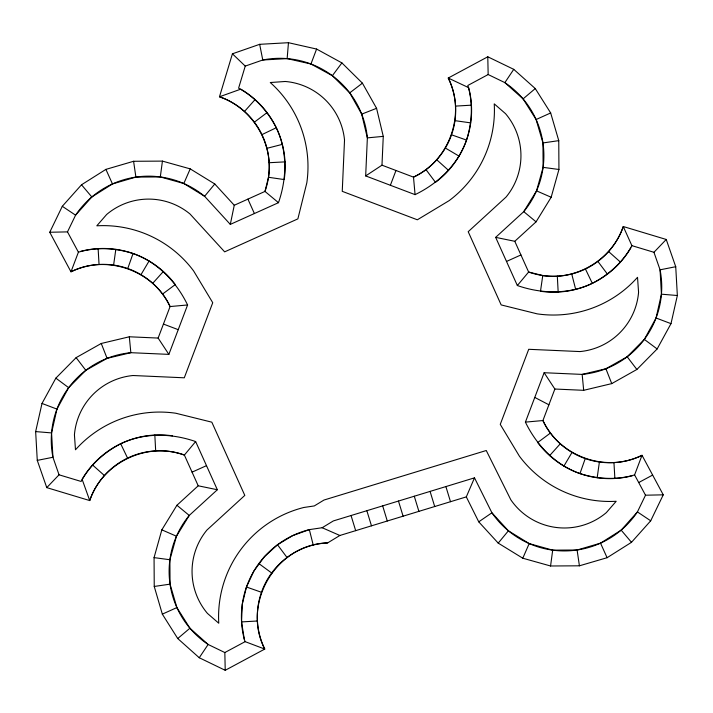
<?xml version="1.0" encoding="UTF-8"?>
<svg xmlns="http://www.w3.org/2000/svg" width="713" height="713" viewBox="0 0 713 713"><rect width="100%" height="100%" fill="white"/><g stroke="black" fill="none" stroke-linecap="round" stroke-linejoin="round"><path stroke-width="1.07" d="M474.501 477.844L466.311 496.881L339.869 535.481L327.641 542.905A73.911 73.911 0 0 0 264.755 649.071L245.147 641.647L244.318 639.409L241.555 621.914L242.286 604.223L246.466 587.013L253.944 570.961L264.434 556.693L277.517 544.75L292.686 535.615L309.353 529.625L322.16 527.727L333.354 520.927L474.501 477.844L491.917 512.79L508.396 530.802L529.189 543.582L552.691 550.151L577.102 550.008L600.524 543.154L621.166 530.124L637.422 511.916L645.506 495.205L634.597 474.903L642.021 455.295A73.911 73.911 0 0 1 542.923 420.545L525.41 422.123C536.604 445.269 555.382 464.921 579.963 473.584C597.592 479.198 616.79 480.223 634.597 474.903M245.147 641.647L224.836 652.547L208.134 644.472L189.925 628.215L176.895 607.574L170.042 584.152L169.89 559.741L176.468 536.229L189.248 515.437L217.34 489.742L198.214 485.794L176.931 505.267L161.833 529.839L154.061 557.619L154.24 586.46L162.332 614.143L177.733 638.536L199.248 657.742L225.219 670.3L264.755 649.071C241.172 603.403 276.261 544.171 327.641 542.905M365.671 175.915L381.981 165.184L413.495 177.127C449.689 160.603 466.195 113.527 448.245 78.029L487.781 56.79L513.752 69.348L535.267 88.564L550.668 112.948L558.76 140.639L558.939 169.48L551.167 197.26L536.069 221.832L514.786 241.297L495.66 237.358L523.752 211.654L536.533 190.861L543.11 167.359L542.958 142.948L536.105 119.526L523.075 98.884L504.866 82.628L488.164 74.544L467.853 85.453C473.174 103.26 472.149 122.458 466.534 140.078C457.871 164.667 438.228 183.446 415.073 194.64L365.671 175.915L367.364 137.876L361.696 114.133L349.718 92.868L332.356 75.712L310.948 63.992L287.143 58.618L262.767 59.99L245.245 66.095L238.597 88.162C254.951 96.995 267.794 111.29 276.288 127.725C287.553 151.236 286.938 178.41 278.48 202.688L230.308 224.39L204.604 196.298L183.811 183.517L160.309 176.94L135.898 177.091L112.476 183.945L91.834 196.975L75.578 215.174L67.494 231.885L78.403 252.188L70.979 271.805A73.911 73.911 0 0 1 170.077 306.554L187.59 304.968C176.396 281.822 157.618 262.17 133.037 253.516C115.408 247.901 96.21 246.867 78.403 252.188M381.981 165.184L383.264 136.37L376.571 108.314L362.418 83.171L341.901 62.904L316.599 49.054L288.462 42.7L259.666 44.322L232.42 53.805L219.479 96.781A73.911 73.911 0 0 1 264.978 191.423L278.48 202.688M268.489 177.279C273.703 143.135 252.206 107.823 219.479 96.781L240.762 89.161A89.811 89.811 0 0 1 284.22 179.569L268.489 177.279L264.978 191.423L234.256 205.264L230.308 224.39M287.143 58.618L288.462 42.7M160.309 176.94L162.43 161.111L133.589 161.281L105.907 169.382L81.514 184.783L62.298 206.298L49.75 232.26L70.979 271.805C106.487 253.855 153.553 270.361 170.077 306.554L158.134 338.069L168.865 354.379L130.835 352.685L107.093 358.354L85.818 370.323L68.662 387.685L56.951 409.102L51.568 432.907L52.94 457.274L59.045 474.805L81.113 481.453C89.945 465.099 104.241 452.247 120.684 443.762C144.186 432.497 171.361 433.112 195.647 441.561L217.34 489.742M631.887 245.646C623.055 262.001 608.759 274.844 592.316 283.337C568.814 294.603 541.639 293.988 517.353 285.53L528.627 272.027A73.911 73.911 0 0 0 623.269 226.529L631.887 245.646L653.955 252.295L660.06 269.817L661.432 294.184L656.049 317.998L644.338 339.406L627.182 356.767L605.907 368.746L582.164 374.405L544.135 372.721L554.866 389.031L542.923 420.545C559.447 456.739 606.513 473.245 642.021 455.295L663.25 494.831L650.702 520.802L631.486 542.317L607.093 557.709L579.411 565.81L550.57 565.988L552.691 550.151M113.608 265.076L115.827 249.336M597.173 477.763L599.392 462.024M514.786 241.297L528.627 272.027L542.771 275.539L540.481 291.269A89.811 89.811 0 0 0 630.889 247.803M195.647 441.561L184.373 455.063A73.911 73.911 0 0 0 89.731 500.571L46.764 487.621L37.272 460.384L35.65 431.588L42.005 403.451L55.855 378.148L76.131 357.632L101.264 343.479L129.32 336.786L158.134 338.069M554.866 389.031L583.68 390.314L611.736 383.612L636.869 369.468L657.145 348.951L670.995 323.649L677.35 295.512L675.728 266.715L666.236 239.47L623.269 226.529C612.226 259.256 576.915 280.753 542.771 275.539M127.77 268.516L133.037 253.516M579.963 473.584L585.23 458.575M168.865 354.379L187.59 304.968M310.948 63.992L316.599 49.054M390.376 185.282L395.982 170.487M525.41 422.123L544.135 372.721M183.811 183.517L190.211 168.874L162.43 161.111M550.57 565.988L522.789 558.217L529.189 543.582M140.987 274.674L149.088 260.994M563.912 466.097L572.013 452.425M513.752 69.348L504.866 82.628A87.895 87.895 0 0 1 523.752 211.654L536.069 221.832M199.248 657.742L208.134 644.472A87.895 87.895 0 0 1 189.248 515.437L176.931 505.267M198.214 485.794L184.373 455.063C147.101 441.16 102.146 462.773 89.731 500.571L82.111 479.288A89.811 89.811 0 0 1 172.519 435.83M332.356 75.712L341.901 62.904M190.211 168.874L214.782 183.981L204.604 196.298A87.895 87.895 0 0 0 75.578 215.174L62.298 206.298M522.789 558.217L498.218 543.11L508.396 530.802M244.506 111.451L255.085 99.579M152.734 283.302L163.357 271.484M549.643 455.616L560.266 443.798M46.764 487.621L59.045 474.805M653.955 252.295L666.236 239.47M523.075 98.884L535.267 88.564M177.733 638.536L189.925 628.215M349.718 92.868L362.418 83.171M254.381 122.164L267.081 112.601M162.555 294.068L175.3 284.558A89.811 89.811 0 0 0 80.64 251.368M550.445 433.032L537.7 442.532A89.811 89.811 0 0 0 632.36 475.731M466.311 496.881L478.744 521.836L491.917 512.79A87.895 87.895 0 0 0 637.422 511.916L650.702 520.802M638.705 482.549L652.636 475.063M261.965 134.614L276.288 127.725M536.105 119.526L550.668 112.948M506.506 261.448L520.927 254.951M192.073 472.149L206.494 465.651M162.332 614.143L176.895 607.574M361.696 114.133L376.571 108.314M266.956 148.313L282.348 144.365M675.728 266.715L660.06 269.817A87.895 87.895 0 0 1 582.164 374.405L583.68 390.314M37.272 460.384L52.94 457.274A87.895 87.895 0 0 1 130.835 352.685L129.32 336.786M542.958 142.948L558.76 140.639M154.24 586.46L170.042 584.152M383.264 136.37L367.364 137.876A87.895 87.895 0 0 0 262.767 59.99L259.666 44.322M455.571 106.094L471.445 105.176M241.555 621.914L257.429 620.996M269.157 162.716L285.031 161.878M49.75 232.26L67.494 231.885M645.506 495.205L663.25 494.831M661.432 294.184L677.35 295.512M35.65 431.588L51.568 432.907M543.11 167.359L558.939 169.48M154.061 557.619L169.89 559.741M454.974 120.657L470.714 122.877M451.534 134.819L466.534 140.078M246.466 587.013L261.466 592.271M656.049 317.998L670.995 323.649M163.437 324.067L178.232 329.673M42.005 403.451L56.951 409.102M536.533 190.861L551.167 197.26M161.833 529.839L176.468 536.229M322.16 527.727L339.869 535.481M534.768 397.417L548.894 404.788M445.375 148.037L459.056 156.138M259.193 563.823L271.938 573.19M644.338 339.406L657.145 348.951M55.855 378.148L68.662 387.685M608.599 251.555L620.47 262.126M92.53 464.965L104.401 475.535M436.748 159.783L448.566 170.407M232.42 53.805L245.245 66.095M214.782 183.981L234.256 205.264M478.744 521.836L498.218 543.11M621.166 530.124L631.486 542.317M81.514 184.783L91.834 196.975M627.182 356.767L636.869 369.468M76.131 357.632L85.818 370.323M597.877 261.43L607.449 274.131M425.982 169.605L435.483 182.341A89.811 89.811 0 0 0 468.682 87.681L448.245 78.029A73.911 73.911 0 0 1 413.495 177.127L415.073 194.64M277.517 544.75L287.018 557.495M585.435 269.015L592.316 283.337M120.684 443.762L127.565 458.085M600.524 543.154L607.093 557.709M105.907 169.382L112.476 183.945M495.66 237.358L517.353 285.53M247.901 199.114L254.398 213.543M605.907 368.746L611.736 383.612M101.264 343.479L107.093 358.354M445.892 486.578L450.509 501.711M430.082 491.409L434.698 506.533M414.28 496.23L418.896 511.355M398.469 501.052L403.095 516.185M382.667 505.874L387.284 521.007M366.856 510.704L371.482 525.829M351.054 515.526L355.671 530.659M571.737 273.997L575.676 289.398M313.221 545.044L309.353 529.625A89.811 89.811 0 0 0 244.318 639.409M577.102 550.008L579.411 565.81M133.589 161.281L135.898 177.091M613.955 462.621L614.873 478.485M98.127 248.605L99.045 264.478M557.325 276.207L558.172 292.08M154.828 435.019L155.675 450.892M487.781 56.79L488.164 74.544M224.836 652.547L225.219 670.3M344.522 140.051L342.249 191.334L417.346 219.791L449.137 200.638A112.636 112.636 0 0 0 494.234 103.857L505.57 113.706A64.954 64.954 0 0 1 506.07 197.046L468.2 231.698L501.177 304.923L537.192 313.863A112.636 112.636 0 0 0 637.52 277.312L638.572 292.285A64.954 64.954 0 0 1 579.999 351.571L528.716 349.299L500.259 424.395L519.403 456.186A112.636 112.636 0 0 0 616.192 501.275L606.344 512.611A64.954 64.954 0 0 1 510.829 499.804L486.257 450.509L323.996 500.036L314.29 505.936L303.791 507.487A112.636 112.636 0 0 0 218.766 623.233L207.43 613.394A64.954 64.954 0 0 1 206.93 530.053L244.8 495.401L211.823 422.176L175.808 413.237A112.636 112.636 0 0 0 75.48 449.787L74.428 434.805A64.954 64.954 0 0 1 133.001 375.519L184.284 377.801L212.741 302.704L193.597 270.913A112.636 112.636 0 0 0 96.808 225.816L106.656 214.479A64.954 64.954 0 0 1 189.997 213.98L224.648 251.849L297.874 218.873L306.813 182.849A112.636 112.636 0 0 0 270.263 82.53L285.245 81.478A64.954 64.954 0 0 1 344.522 140.051"/></g></svg>
